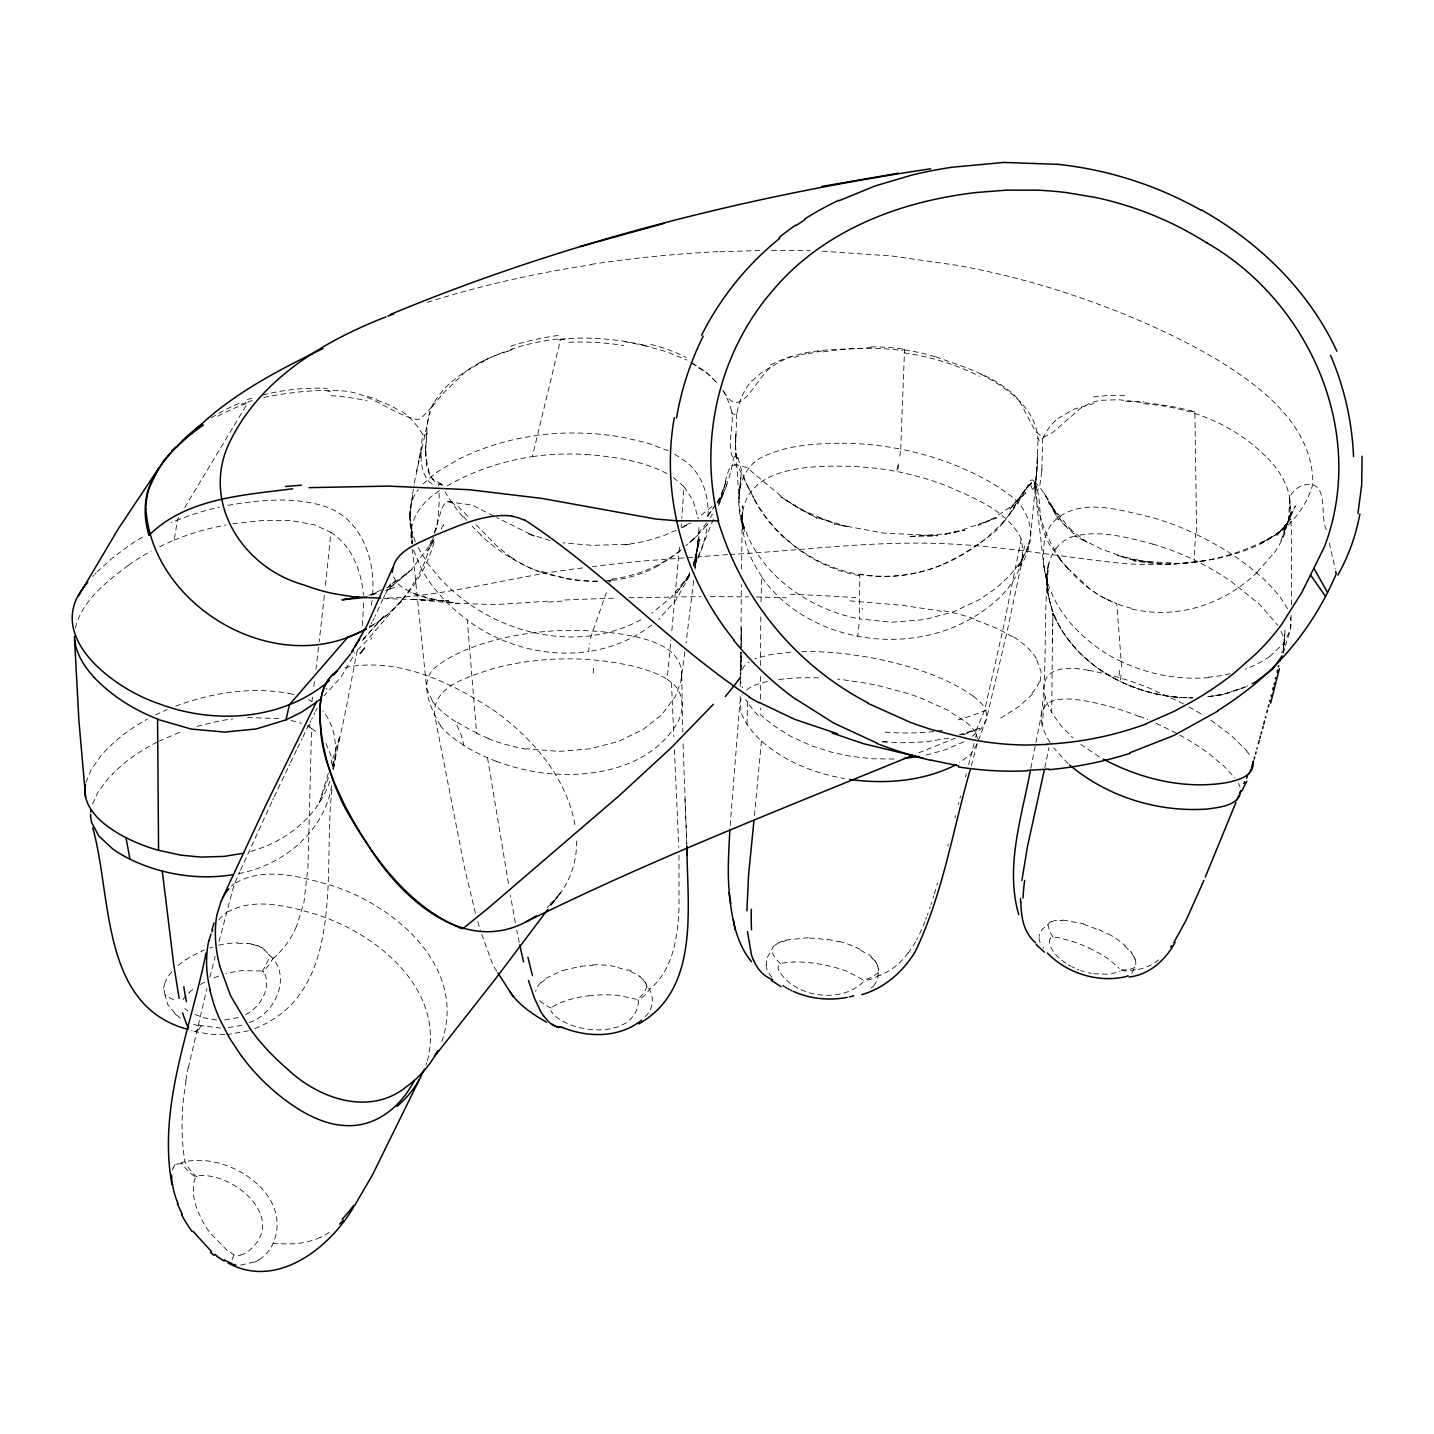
<?xml version="1.0" encoding="UTF-8"?>
<svg xmlns="http://www.w3.org/2000/svg" width="1434" height="1434" viewBox="0 0 1434 1434"><rect width="100%" height="100%" fill="white"/><g stroke="black" fill="none" stroke-linecap="round" stroke-linejoin="round"><path stroke-width="0.75" stroke-dasharray="5 3.75" d="M415.268 541.729L410.303 525.633L409.909 509.052A57.36 47.25 0.4 0 1 414.39 495.752A67.792 55.854 0.4 0 1 418.298 489.639M740.912 648.078L741.324 584.463M760.468 665.537L760.827 614.971M1038.019 440.525L1036.531 474.672M735.588 445.311L739.621 508.747L744.963 531.709C733.527 505.933 736.251 466.624 766.419 455.17C790.152 444.827 816.591 443.464 842.134 443.231M1036.907 470.657L1030.526 536.621L1026.69 550.656L1019.449 563.652L1009.751 575.643L995.967 588.281L979.96 599.34L953.592 611.834L923.819 619.703L891.876 622.231L859.396 618.914L859.755 574.496C825.859 568.868 794.364 550.602 772.03 524.593C757.815 508.461 748.96 488.743 739.568 469.653C726.267 450.527 724.887 497.257 718.972 502.922M740.93 652.47L741.002 670.09L741.109 652.219M735.606 444.934L736.807 412.454A2.492 2.384 4.3 0 1 731.949 412.598C733.921 426.131 726.231 447.283 733.419 458.396M741.002 670.09L741.127 653.008M741.199 644.475L741.324 627.393L741.145 647.935M425.54 450.85L426.974 433.086A66.789 61.77 42.5 0 1 434.52 401.43M420.933 451.979L422.528 433.928L418.387 427.798A68.258 62.02 45.3 0 0 405.32 413.978L400.014 410.178M741.593 569.155L742.328 505.826L742.866 529.773L740.464 513.748C752.563 569.746 805.101 608.554 859.396 618.914M1052.431 634.079L1053.022 613.394L1052.95 616.584M1052.986 614.72L1053.022 613.394M761.078 601.85C761.293 593.461 761.346 585.072 761.508 576.683C765.272 582.204 769.502 587.402 774.127 592.242C790.457 609.36 811.214 621.908 833.477 629.687C871.352 642.916 913.978 642.737 951.441 628.146C986.52 614.075 1032.337 579.497 1020.685 537.607C1005.987 510.056 974.331 498.136 947.247 486.162A219.527 161.684 8 0 0 897.648 471.678A221.499 163.118 8 0 0 845.845 466.247C807.521 465.512 742.812 467.376 742.256 519.216M1052.233 642.773L1052.395 635.172M307.342 725.945A64.064 48.254 -2.4 0 1 309.654 727.092L311.59 728.4L307.969 867.14L303.936 902.506L296.551 926.633M708.038 516.383C708.755 499.534 704.614 481.824 693.411 468.828A63.688 52.466 0.4 0 0 686.976 462.429L673.998 453.628M1291.192 615.347L1290.224 630.261L1283.143 652.936L1285.007 630.422L1284.272 642.217A45.816 34.972 10.9 0 1 1283.681 650.982M1291.46 604.825L1291.478 532.086L1289.542 497.401C1286.979 482.308 1278.106 469.187 1267.781 458.235M735.732 437.997L735.606 442.676L735.839 434.448L735.785 436.169M447.211 485.893C473.381 470.872 502.509 461.067 532.337 456.639L560.515 339.697L568.438 338.98M1052.932 617.678L1052.861 619.846M735.732 437.531L735.767 436.617M1052.556 629.705L1051.696 712.608L1060.891 725.604L1072.901 737.865M1052.664 626.407L1052.735 624.202M1121.621 667.007L1116.763 603.804L1105.291 598.57M1326.325 529.684C1319.656 517.047 1329.175 482.469 1307.288 484.477C1299.545 485.086 1292.805 490.518 1289.542 497.401L1288.772 519.072L1284.595 532.695M426.561 464.67L425.665 446.404L425.575 448.717M741.037 652.219L740.105 677.995L741.468 686.402M902.685 349.627L904.531 349.896L900.713 449.165A231.896 170.771 8 0 1 957.948 466.337C975.12 473.578 992.005 481.914 1006.919 493.188C1032.641 509.841 1037.481 539.22 1020.703 565.677L1025.202 543.11M1121.675 661.773C1076.02 640.568 1035.205 592.565 1044.777 539.614A74.425 56.804 10.9 0 1 1051.696 523.661C1077.418 495.447 1120.563 510.379 1152.524 517.584A232.433 177.44 10.9 0 1 1195.598 533.914L1194.146 559.959A228.526 174.446 10.9 0 1 1231.304 581.612L1259.751 604.485L1277.748 625.314M740.105 696.44L741.002 711.945A129.203 63.15 9.4 0 0 747.024 724.278A152.094 74.353 9.4 0 0 761.436 740.912C784.362 761.562 814.189 773.213 844.268 778.554M331.971 789.417C322.327 869.524 348.426 995.519 250.681 1030.132M488.277 738.331L476.608 733.383L467.305 620.133C501.703 645.623 546.193 657.847 588.693 651.466L589.517 643.543M878.522 971.015L878.54 970.495A20.936 15.989 9.6 0 0 878.45 969.456L878.45 968.703M163.799 988.241L163.852 987.668A23.804 21.223 38.9 0 1 164.982 982.828L165.035 982.666M372.571 594.787C375.636 559.744 361.207 518.122 324.926 506.435C294.597 496.666 261.92 499.731 230.999 504.786A245.626 201.369 2.3 0 0 225.963 505.736M496.289 761.221A149.118 77.615 -2.5 0 0 535.904 771.958C585.395 779.702 647.057 770.721 676.077 725.03C684.645 712.053 684.681 692.461 671.453 682.548A68.133 35.456 -2.5 0 0 670.198 681.526L667.151 679.393L670.915 639.851M673.406 477.54L684.054 486.7L681.759 518.445M1041.855 469.51L1042.661 438.481A2.527 2.384 -41.1 0 1 1037.84 438.23M1281.046 631.283L1283.072 636.409A44.06 33.627 10.9 0 1 1284.272 642.217L1283.143 652.936M730.175 825.661L739.854 702.535L742.256 694.952M1037.087 468.506L1037.786 454.811L1035.617 481.286M681.132 526.654L681.347 523.912M679.501 547.214L671.632 632.878M1041.676 471.661L1039.955 484.728L1037.66 490.249M859.038 624.166L857.747 636.23M412.096 543.594L411.45 524.719L412.651 543.432L409.425 517.351L413.942 484.961M409.425 517.351L412.938 493.78M425.647 447.014L426.902 433.552M761.454 740.912L754.212 818.061M232.72 523.769L264.304 520.327L291.192 520.578L314.189 524.772L330.931 532.319L325.267 587.331M333.262 766.294L333.853 760.396L332.957 768.66M1121.065 674.948L1120.295 681.365C1142.127 691.887 1166.272 697.766 1190.525 697.802M309.547 727.181L309.834 724.403M324.389 595.451L319.173 641.751M694.916 569.173L698.286 537.445L695.078 568.115M695.114 567.362L698.734 540.116L698.878 524.002M1036.477 475.066L1035.814 480.103L1036.674 473.184L1035.151 483.688M318.527 647.236L315.928 669.212M314.422 681.634L313.58 688.553M693.644 580.519L685.99 643.382M312.02 701.118L312.504 697.193M372.051 600.452L370.814 608.894M899.817 456.137L900.606 449.147A231.501 170.485 8 0 0 842.134 443.214M1131.802 973.274L1134.796 967.412A17.459 13.318 25.5 0 0 1135.244 966.301L1135.405 965.924M684.843 651.878L680.881 681.813L675.378 696.458L661.558 714.885L643.059 729.53L618.341 741.468L589.804 748.889L558.776 751.38L526.852 748.727M1030.885 768.23L1041.335 714.849C1044.239 695.221 1069.603 698.412 1083.925 700.688A134.724 66.627 18.7 0 1 1139.008 716.462M1134.778 967.556L1134.796 967.484A23.661 21.008 -29.3 0 1 1120.241 969.707M426.92 433.444L426.974 433.086A2.509 2.312 44.3 0 1 422.564 433.91M746.989 724.278L747.634 699.2M898.777 463.917L897.63 471.714M362.372 625.493L363.806 600.738M1041.335 714.849C1047.824 664.802 1042.876 613.824 1048.846 563.741A72.292 55.191 10.9 0 1 1055.8 548.559M186.008 1080.537L183.534 1098.301A133.882 47.878 83 0 0 182.208 1115.204M331.666 785.617C324.317 831.559 282.874 865.58 238.492 873.611M1035.581 481.483L1033.681 488.295L1035.079 484.011M1021.259 539.023L1003.782 625.511L984.728 709.866L975.425 732.416L977.54 738.546M357.281 650.355C349.304 690.148 343.067 730.569 331.415 769.431M333.244 769.843C337.546 750.036 336.488 727.056 322.811 710.959M414.265 483.025L430.075 411.683M1048.846 563.741L1047.304 571.879L1047.716 569.71L1047.412 591.131L1052.377 611.655L1047.412 591.131L1046.372 574.192L1048.236 591.077L1043.809 565.516L1034.29 482.254A2.492 2.348 -40.4 0 0 1029.612 481.555C1001.093 544.741 928.874 586.56 859.755 574.496M333.495 768.373L339.93 735.678L331.559 762.888M188.284 1068.043L206.908 988.582M590.36 638.56L607.102 590.306M1022.926 556.93L1007.026 632.018L986.287 719.689L981.448 728.382L971.607 737.022M416.469 471.499L418.836 460.009M419.033 458.611L421.435 446.996M1044.777 767.782L1048.989 747.598M75.231 628.128C82.24 600.254 106.636 581.559 128.558 565.175M1284.272 642.217L1281.817 652.721M219.026 941.475L233.993 885.208L239.765 871.872M1050.082 742.561A129.849 64.243 18.7 0 1 1042.07 724.582L1045.135 696.852M1040.098 681.616L1041.084 671.632L1036.352 658.941M954.99 817.774L955.546 815.587M209.83 977.253L215.172 956.424M958.306 804.689L958.862 802.52M959.991 798.164L960.547 795.978M975.658 737.452L976.429 734.405M974.098 743.511L968.613 764.716M965.476 776.852L966.265 773.822M947.731 846.132L948.304 843.963M434.61 533.233L441.439 509.5L444.146 504.23L447.623 501.721L471.911 504.965L494.784 516.616M971.266 765.81L977.343 743.171L986.359 719.348L986.682 713.899L984.961 708.593M427.422 1060.622C446.082 988.098 374.041 931.132 311.77 913.064C285.079 905.463 253.513 897.72 227.701 911.988M693.5 565.247L699.882 539.202L693.5 565.247L694.325 562.648M977.181 743.816L971.069 753.908L959.346 762.852M694.701 561.339L698.286 544.131L693.178 564.476M85.968 782.265L91.131 769.735L100.685 756.13A153.115 115.365 -2.4 0 1 107.317 748.889A178.551 134.509 -2.4 0 1 144.332 720.854L147.451 719.115M936.94 885.19L937.567 883.021M935.649 889.492L934.341 893.794M433.552 536.854L424.016 563.867L414.623 582.921M328.332 773.338L319.316 802.628L328.386 777.73M933.014 898.096L933.677 895.945M930.989 904.531L931.67 902.38M929.573 908.798L930.29 906.664M426.023 1064.978L426.758 1062.809M609.719 582.652L610.579 580.089L613.143 579.82M718.47 503.943L726.59 480.193L718.828 500.448L706.711 517.262L715.602 504.84M778.357 965.494L778.142 968.093A33.376 16.867 8.8 0 0 778.716 970.298C794.311 997.652 841.364 1004.176 863.358 981.788A10.845 5.485 8.8 0 0 863.429 981.394M92.493 803.99L98.121 792.07L106.224 780.956A149.817 112.856 -2.4 0 1 112.605 773.984M927.368 915.161L928.121 913.046M431.365 540.636L427.655 550.871L434.52 539.668M434.323 532.462L436.545 526.332M329.928 781.225C317.756 816.788 285.151 842.439 249.426 851.76M441.797 1041.55C468.201 965.62 391.141 901.717 325.034 883.595C296.3 875.672 261.597 866.853 234.441 883.81M925.826 919.355L926.597 917.258M718.649 505.718L727.612 482.756M925.02 921.453L918.764 935.828M713.433 519.144L694.934 564.781M173.245 1167.617L172.636 1169.302A47.43 25.794 48.3 0 0 172.349 1170.001M689.7 572.614L686.223 580.752L689.879 574.048L676.687 592.923L689.879 574.048M234.154 1254.768L231.914 1259.984M689.7 575.536L676.095 599.914L658.654 619.291M240.5 870.223L271.976 801.606M382.986 598.982L374.937 616.423M272.747 799.975L273.5 798.344M274.27 796.73L288.109 767.566M288.897 765.953L289.668 764.322M383.595 597.655L384.85 595.074M290.439 762.709L293.558 756.256M294.328 754.643L296.659 749.803M352.692 657.435L341.005 677.135L324.12 695.795M297.447 748.189L300.566 741.754M301.355 740.141L302.144 738.528M302.933 736.933L309.224 724.062M310.013 722.467L310.802 720.854M311.59 719.259L312.379 717.645M313.974 714.455L314.763 712.841M315.552 711.246L317.147 708.038M374.184 617.929L372.661 620.94M326.468 689.342L327.024 688.23M693.948 566.43L697.39 559.618A179.483 147.899 0.4 0 0 702.499 546.426A166.81 137.449 0.3 0 0 707.392 524.665M259.464 1259.697A74.944 55.101 25.4 0 0 272.102 1245.519C296.39 1194.97 226.913 1149.566 181.365 1162.616A31.996 21.582 41.3 0 0 195.669 1177.009M385.477 593.837L388.04 589.284M916.72 939.79L917.76 937.818M371.083 623.951L371.872 622.446M369.434 626.927L370.259 625.439M1050.154 938.499L1049.67 939.646A25.776 12.888 18.2 0 0 1049.473 941.654C1050.764 951.728 1059.421 959.095 1067.47 964.275M195.203 1177.708L193.357 1184.627L193.429 1194.074A91.615 66.735 23.5 0 0 198.035 1211.515L202.104 1220.262A103.194 75.177 23.5 0 0 210.404 1233.312L226.626 1249.892A32.785 23.876 23.5 0 0 227.576 1250.627L233.957 1254.678M915.645 941.762L908.367 952.983M178.641 517.674L177.117 520.201A245.053 200.903 2.3 0 0 171.005 522.729M184.717 507.528L248.476 401.681L252.725 400.355M441.367 528.465L443.662 524.736L441.242 528.447M434.735 401.574C445.938 383.003 464.759 370.85 483.778 361.386M1060.389 559.834L1048.666 543.163A75.213 70.678 -41.7 0 1 1044.275 533.036C1037.463 516.706 1042.267 496.791 1034.165 481.466C1019.735 490.213 1015.2 510.468 1003.083 522.496M1008.909 514.914L1023.786 491.826L1032.068 481.985L1023.607 492.095M434.018 539.578L411.271 569.782L389.223 588.424L411.934 569.406L389.51 586.345M689.27 574.819L670.753 597.835L651.628 613.34M182.817 999.695L184.681 997.275A29.522 22.191 -1.8 0 1 185.273 996.576L189.521 992.4M718.828 500.448L721.965 495.949L717.699 500.52M716.875 503.065L721.965 495.949M547.304 907.417C567.237 890.46 578.117 863.967 576.36 837.904M1050.297 938.302L1050.459 938.087A9.984 5.001 18.2 0 1 1050.71 937.818M1272.137 555.119L1257.259 572.076M550.907 905.356L554.259 900.946M551.158 904.962L560.766 892.647L547.86 906.611M432.082 406.7L421.022 418.477A10.934 10.092 47.5 0 1 417.025 419.517C390.747 413.673 369.506 391.876 341.453 390.873C315.175 389.313 288.646 392.378 262.888 397.63M560.766 892.647L559.368 894.422M554.725 900.355L558.919 895.013M706.299 525.884L693.662 539.417M1023.786 491.826L1008.837 510.235L1025.955 492.669L1010.809 506.668L994.927 517.531L978.185 525.256L996.648 517.889L962.124 529.971L943.285 534.506L964.903 530.168L943.285 534.506M199.774 1027.784L201.531 1025.686L220.621 1028.106M171.704 971.876L168.531 976.016A38.593 34.541 29.7 0 0 166.72 978.938L165.788 980.892A24.575 21.904 38.7 0 0 165 982.649M401.377 600.434L365.527 642.038L354.413 653.026M362.461 640.514L384.904 615.114L362.587 639.815M392.127 583.853L394.977 580.716L402.345 587.761L416.183 594.501L435.344 599.986L455.008 603.176L494.766 604.646L547.716 601.169M645.103 1016.581C653.994 1008.873 654.621 994.676 647.29 986.359M442.981 393.49L464.867 372.356A120.187 110.723 28.3 0 1 478.92 363.232M92.726 576.468L93.766 575.357M696.35 536.37L694.289 538.575M752.061 381.014L761.024 373.037L771.689 366.405M1032.534 694.235L1018.319 706.962L999.552 718.775M712.017 506.596L697.605 517.907M540.69 982.613L539.327 984.1A23.159 18.803 14.7 0 0 536.119 989.783L535.975 990.302A20.668 16.796 14.6 0 0 535.724 991.306M94.823 574.227L95.881 573.134M175.217 1164.587L174.59 1165.286A27.587 14.824 49.2 0 0 173.908 1166.111M423.084 483.957L437.029 472.001L458.844 459.113A219.868 181.15 0.4 0 1 482.631 448.842A218.721 180.218 0.4 0 1 537.23 435.47M96.956 572.023L111.924 558.435L128.397 546.049A245.053 200.903 2.3 0 1 144.691 535.814M774.181 945.562A17.889 14.483 18.1 0 0 771.384 950.796L766.993 957.822L766.258 964.759M873.593 985.839L877.644 979.888L878.343 972.485A24.288 18.176 22.7 0 0 878.343 971.069M274.037 957.536L272.818 958.611A29.128 14.358 -62.2 0 1 262.96 971.66M873.055 986.341L871.245 987.811M991.109 534.739L978.293 544.562M178.121 965.369L185.273 959.83M1057.916 418.477L1074.496 408.941L1093.712 403.653M651.771 625.027C633.523 639.17 611.476 648.043 588.693 651.466M738.187 458.396L736.592 457.661L735.624 452.427C736.915 462.34 735.517 449.344 735.821 453.341M552.52 1006.919L555.693 1004.965A25.633 13.569 -3.4 0 1 556.643 1004.463L561.698 1002.205A56.446 29.881 -3.4 0 1 567.882 1000.036L574.425 998.261A72.112 38.162 -3.4 0 1 588.729 995.823M1269.628 656.539L1283.269 643.866L1290.224 630.261A48.523 37.033 10.9 0 0 1290.475 617.301M439.449 490.786C421.793 501.577 407.041 521.438 411.881 543.163M545.816 978.311L562.899 970.155M667.814 559.834L658.224 565.552M369.219 627.429L375.977 623.324A144.386 131.086 60.4 0 0 413.996 582.491M688.84 523.482L681.544 527.784L690.865 522.962M478.813 363.089L493.601 356.044L512.261 349.645M245.698 1014.537C260.002 1007.923 271.653 987.775 264.483 973.256A10.432 7.833 -1.8 0 0 263.91 972.539M963.827 741.772L945.49 749.749L926.167 755.109M681.957 527.622L689.198 523.804M157.274 742.041L148.132 746.971A172.439 129.902 -2.4 0 0 112.587 773.966M778.913 942.712L778.77 942.801A23.786 19.269 18.3 0 0 774.898 945.436M158.851 741.27L181.58 731.465M371.908 594.913L377.787 592.045M155.464 714.939L167.115 709.615M1051.714 921.686L1052.126 921.488A18.033 14.716 19 0 1 1057.826 920.216L1059.708 920.019M371.603 595.092L379.132 591.489M386.642 587.868L390.406 586.058L386.499 587.743M254.033 1261.974L240.267 1265.236M1246.773 686.294L1247.867 685.793M249.229 1022.567C275.256 1014.232 292.518 975.729 269.915 955.492A29.791 11.221 -72 0 1 262.207 971.266M1245.662 686.796L1226.805 693.321L1209.041 696.727M368.897 595.325L384.545 588.585M676.274 530.239L662.723 536.011L644.296 541.496L625.188 544.83L629.562 544.257L591.955 545.35L563.042 542.841M201.477 951.118L204.237 950.007M1032.803 489.263L1034.506 487.202L1037.248 487.255L1034.506 485.929L1035.563 487.291L1034.29 482.254M918.656 752.886L955.313 738.116M963.469 734.835L979.763 728.257L959.131 734.817M735.015 456.46L737.327 457.894L736 455.062M241.037 404.352L248.476 401.681M782.623 941.134L780.634 941.923A23.715 19.18 18.2 0 0 778.985 942.801M175.683 706.155C211.497 692.765 251.004 686.545 288.933 693.339M879.884 975.03L878.504 975.55A27.407 23.948 -38.7 0 1 863.358 980.551M218.631 976.07L213.541 978.024A84.785 63.705 -1.8 0 0 211.264 979.046M1071.395 537.087C1098.301 529.092 1126.658 537.284 1152.918 544.131M972.431 731.107L960.941 734.925M507.295 351.473L510.54 350.362M371.281 594.985L377.572 592.941M385.961 590.234L394.332 587.528L385.818 590.181M209.884 947.999L212.806 947.103M427.35 302.377L435.344 299.867A949.864 795.619 4.7 0 1 591.202 264.806M370.904 594.841L377.303 592.851M238.331 1017.602L223.632 1020.13M794.239 357.335L801.57 355.273M248.62 1030.759L226.841 1034.685M345.074 667.563C397.935 656.647 451.136 682.297 494.354 710.708C533.358 738.779 568.043 778.967 575.428 827.884M196.96 726.357L218.255 721.194A173.639 130.817 -2.4 0 1 232.828 718.9M241.754 1025.256L227.558 1027.855M785.868 940.095L809.332 937.567M729.87 554.474C800.495 550.692 870.958 540.761 941.815 543.611C1003.208 545.745 1063.652 557.647 1124.686 563.598C1190.794 568.079 1291.389 559.296 1312.845 484.136C1313.311 426.49 1261.992 387.18 1217.448 359.844C1166.667 329.91 1111.78 307.468 1055.711 289.578A703.09 588.191 4.7 0 0 957.84 265.433L891.428 255.951L819.065 251.004M240.661 1255.055L243.816 1253.961A35.599 25.937 23.5 0 0 247.365 1251.99C289.381 1220.101 234.835 1172.349 198.824 1175.719A11.615 8.461 23.5 0 0 197.516 1176.023M767.333 681.437L757.044 684.376A55.747 27.246 9.4 0 0 745.411 690.973M240.32 1255.144L239.603 1255.288A14.053 10.235 23.5 0 1 238.869 1255.395L238.187 1255.467M808.292 353.642L823.098 350.81M782.265 963.146L786.37 962.537A27.461 13.874 8.8 0 1 787.338 962.429L793.558 962.089M1179.877 563.437L1133.667 560.748C1181.652 569.388 1232.182 559.672 1274.45 535.42L1259.661 543.88L1273.948 535.527L1286.979 525.418L1278.752 533.072L1290.708 518.893L1276.762 535.76L1288.879 520.99L1287.087 523.697L1295.368 505.987L1283.609 531.333L1291.658 511.705L1281.046 540.564C1286.674 527.013 1292.392 512.332 1289.542 497.401M948.824 738.098L925.97 741.862L898.15 742.884L880.548 741.181M582.688 567.936C516.186 575.249 451.513 595.612 384.509 598.211M1207.697 696.601L1222.7 694.648L1244.999 687.28L1222.7 694.648L1207.966 696.763M580.698 966.301L592.654 965.369M778.787 679.465L790.959 678.3A155.374 75.984 9.4 0 1 821.825 678.013M588.729 995.823L598.372 994.999A70.929 37.553 -3.4 0 1 617.821 995.411L636.32 999.229M734.083 464.007L746.863 467.592L787.141 501.237L817.219 518.283L801.481 509.787L780.795 496.738L801.481 509.787L832.831 523.016L817.165 517.405L849.215 527.12L834.014 523.912L883.702 533.107L937.477 535.724L908.475 536.513L946.512 533.807M558.256 339.93L560.515 339.697M1204.47 560.748L1168.423 564.655L1131.569 559.636L1117.534 555.567L1147.379 562.056L1131.569 559.636L1102.119 549.419L1075.285 535.922L1087.492 542.661L1063.203 523.786L1048.666 502.563L1074.227 533.986C1056.051 520.883 1050.71 497.383 1035.007 482.218L1036.872 486.431M1135.352 969.671L1134.169 969.778A23.464 21.797 -5.2 0 1 1120.348 970.119M790.797 652.165L770.918 654.46L755.772 658.529A53.954 26.368 9.4 0 0 754.804 658.905M727.63 554.617L642.952 561.017A1434.269 1418.764 -25.8 0 0 592.439 566.645M564.853 599.986L615.778 598.05M247.58 717.574L281.673 718.703M719.832 251.792L760.809 250.502M894.081 759.034L872.553 758.783L850.505 756.274L831.487 752.187L810.963 745.59L790.313 736.144L772.89 725.138L760.773 714.921L760.683 708.02M927.619 535.94L937.477 535.724M628.97 597.763L700.814 596.634M871.083 347.584C838.657 350.631 802.377 346.526 774.019 365.312C757.475 372.607 741.002 425.306 723.471 390.711M237.632 943.249L247.741 943.697M771.617 250.341L810.461 250.735M710.368 596.598L748.691 596.867M1125.547 401.197L1144.009 401.932M756.274 596.992L786.424 597.763M224.815 1034.631L210.583 1034.308L194.02 1031.422M1192.837 697.874C1135.961 698.215 1076.593 667.921 1053.381 614.308C1076.558 667.706 1135.979 698.322 1192.64 697.784M383.9 598.552L448.609 600.756L410.249 599.215L458.952 603.589L427.87 598.193L410.429 592.117M1062.755 920.001L1083.584 923.765M327.687 391.231L330.465 391.357M447.623 501.721L453.18 501.936M585.986 454.488C614.093 456.729 643.095 460.655 668.208 474.296M849.86 600.864L902.631 605.327L942.496 611.404M273.267 1243.493L280.311 1243.995M881.874 741.862L890.084 742.525M216.677 1020.004L204.453 1017.943L193.357 1013.946M1054.743 937.155L1058.525 937.728A24.288 12.153 18.2 0 1 1059.385 937.89L1071.019 940.955A77.884 38.951 18.2 0 1 1089.051 948.089M904.531 349.896L904.639 349.914A208.988 190.632 -13.2 0 1 935.757 356.887M1093.64 973.704L1109.934 974.313L1119.811 971.248A5.915 2.958 18.2 0 0 1120.133 970.8M624.31 341.597L650.229 346.67M1088.388 670.341C1073.134 667.222 1045.386 664.838 1044.006 686.545A113.752 56.267 18.8 0 0 1045.189 696.852A138.65 68.545 18.8 0 0 1051.857 712.608M827.579 939.378L838.98 941.851M563.921 577.866L547.053 574.174L530.938 568.527M1091.507 973.345L1088.478 972.718M550.136 540.439L527.64 533.645L534.201 536.047L496.684 517.584M251.129 944.199L253.71 944.755M442.783 485.301C432.907 483.401 428.121 473.973 426.597 464.885M617.803 967.609L627.608 970.262M643.543 345.343L666.935 351.886L686.886 360.059M201.531 1025.686L198.878 1024.987M367.516 396.483L377.052 399.244M261.364 971.015L241.844 970.639A79.497 59.744 -1.8 0 0 226.178 973.704M531.1 632.036C502.079 624.955 474.905 610.597 452.606 590.736A208.468 171.757 0.4 0 1 439.646 577.974L428.318 564.207L417.67 546.91M1084.158 971.589L1080.716 970.495M935.775 356.815C963.379 366.996 993.762 375.242 1015.362 396.196A60.156 56.804 -37.9 0 1 1020.327 402.631L1034.954 430.576L1041.711 436.725A6.686 6.292 -42.9 0 0 1044.364 436.886L1052.717 432.53L1081.093 407.812L1090.27 402.954L1099.681 400.337L1118.914 399.728L1156.844 404.137L1177.977 407.525L1194.88 412.096L1196.691 534.416L1195.615 533.896M1190.579 410.698L1194.88 412.096M441.582 484.172L432.978 479.386L429.591 474.439L425.629 456.281M257.421 945.813L254.822 945.024A39.722 37.374 11 0 0 253.693 944.827M976.106 620.187L997.831 628.809L1013.175 637.162M1032.301 489.245L1029.612 481.555M541.478 571.198L546.748 573.026A151.412 147.72 40.8 0 0 598.516 580.985M1037.069 490.267L1034.792 484.853M450.581 501.828L458.593 506.937L469.384 517.692M496.182 761.275L487.524 757.779A196.978 102.513 -2.5 0 1 463.809 745.357L461.515 736.018L455.331 721.481A165.502 86.309 -2.6 0 1 431.867 700.67M1079.013 969.868L1077.328 969.223M1139.205 716.158L1147.774 719.635M630.817 971.481L639.188 975.98M668.262 450.706L646.788 442.801L624.131 437.585A235.821 194.307 0.4 0 0 538.162 435.147M1098.874 929.573L1108.088 934.251M1074.711 968.111L1071.897 966.749M1156.198 723.31L1172.51 731.232A168.244 83.226 18.7 0 1 1195.382 744.354L1198.932 746.684A161.056 79.677 18.7 0 1 1209.131 753.872L1224.242 766.419L1235.015 778.16M1089.051 948.071L1096.526 951.8A72.991 36.513 18.2 0 1 1109.934 960.099L1119.345 968.434M261.275 947.408L262.78 948.232M980.874 374.149C1006.632 387.503 1035.581 407.525 1038.019 438.965M1070.983 966.283L1068.33 964.795M860.705 950.276L868.251 954.936M692.192 362.838L707.141 372.858L718.757 384.688M691.17 362.82L707.661 373.844L718.488 384.276M1099.233 756.776L1080.842 744.461M263.175 948.483L264.34 949.254M311.59 728.4L317.183 732.559M432.172 484.047C423.496 478.311 421.506 467.072 421.004 457.41M330.931 532.319C351.939 545.87 361.458 571.198 363.465 595.218M1211.031 720.28L1231.519 735.678L1246.487 750.609M511.597 557.844L496.594 545.745L475.622 524.378M973.363 696.261C947.444 677.977 916.559 668.083 885.997 660.751A194.558 95.092 9.4 0 0 869.631 657.417L847.566 654.047A167.097 81.684 9.4 0 0 800.387 651.717M640.066 976.644L644.009 980.515M174.966 1013.193L167.886 1004.714L164.91 994.927A29.361 20.219 21.5 0 0 177.135 1000.932M870.797 956.908L872.213 958.181M184.681 1008.478L184.932 1008.711A31.853 23.93 -1.8 0 0 188.141 1011.078M1124.758 945.974L1130.117 951.369M862.659 979.637L848.426 971.929A70.087 35.42 8.8 0 0 831.2 966.48L821.987 964.508A74.909 37.858 8.8 0 0 793.504 961.981M1068.133 763.659L1053.775 747.992M872.912 958.844L874.453 960.493M1067.183 567.649L1090.593 589.446A128.002 119.452 -54.8 0 0 1116.835 603.624M684.054 486.7L693.124 500.627L698.268 518.642M440.489 725.568C430.29 707.858 416.326 678.981 438.768 664.838C450.294 656.127 463.72 650.373 477.253 645.533C521.833 630.476 570.087 627.052 616.602 633.416C641.625 637.001 686.761 645.121 681.168 680.254L681.706 674.034L682.763 732.254M1059.905 558.973L1067.308 568.366A152.255 142.342 -50.6 0 0 1069.961 571.341M1131.677 953.305L1134.204 957.285M875.636 961.999L875.726 962.124A25.149 19.431 -3 0 1 876.371 963.272M638.166 1000.574L638.327 1000.807A13.498 7.134 -3.4 0 1 638.56 1001.255C635.513 1038.79 575.213 1035.043 553.972 1014.914A41.227 21.815 -3.4 0 1 552.735 1013.605L550.835 1010.558M432.279 700.581L426.723 688.661L412.383 549.365M1043.809 948.286L1043.181 947.3M645.157 982.093L645.874 983.294M496.773 971.159L493.135 965.512L480.157 930.092M876.461 963.236L877.805 966.032M755.091 500.735L748.279 487.435M326.056 743.457L330.86 755.377L332.796 768.875M1045.494 495.68L1058.507 519.843L1042.859 490.751M1287.517 608.697L1279.899 596.49L1268.194 583.369A235.57 179.824 10.9 0 0 1196.512 534.685M646.591 984.692L646.304 984.118A27.515 21.707 3.1 0 0 645.784 983.33M1134.921 958.862L1134.814 958.611A28.823 22.048 -2.3 0 0 1134.366 957.231M1135.244 959.758L1135.764 962.25A16.616 12.619 6.8 0 1 1135.728 964.508A15.864 12.081 13.2 0 1 1135.441 965.924M413.619 550.208L421.596 569.262A187.442 154.442 0.4 0 0 467.466 619.99M475.461 913.117L464.58 868.09L434.466 714.186C433.373 684.681 471.159 676.31 493.744 668.334C538.933 656.593 587.08 655.661 632.627 666.093A123.414 64.243 -2.5 0 1 651.43 671.704A87.51 45.547 -2.5 0 1 667.222 679.357M477.809 921.614L479.565 927.977M731.698 411.468L732.003 412.58M1329.246 542.948L1335.251 569.101M519.251 942.532L516.742 930.272M515.326 922.869L510.45 895.372M1043.809 565.516L1046.39 579.874M487.524 757.779L508.783 885.298M735.875 453.933L735.785 452.983M410.429 516.814L410.07 511.777L411.952 538.646M671.453 682.548L673.855 736.664M674.428 749.677L678.802 847.386M684.95 799.15L686.743 843.819M686.832 845.02L682.978 741.127M679.017 855.309L679.035 908.045A372.159 348.175 -0.3 0 1 678.605 915.914A285.85 267.423 -0.3 0 1 677.69 926.364C675.217 949.541 668.19 974.295 649.351 989.55A23.948 18.606 -64.3 0 1 637.664 1000.072M735.606 448.483L735.624 449.577L735.606 444.164L735.606 448.322M159.658 546.748A234.531 192.264 2.3 0 1 174.249 540.116L177.404 520.094A245.626 201.369 2.3 0 1 219.277 507.152M760.594 699.021L760.468 675.862M740.159 686.438L740.267 675.271L743.206 667.527A53.954 26.368 9.4 0 1 748.942 661.988M231.43 886.104A72.596 53.094 21.7 0 1 234.226 883.649M218.775 919.965A67.04 49.025 21.7 0 1 226.375 912.687M185.846 1080.268A333.602 120.026 82.9 0 1 188.141 1067.774M182.333 1115.329A88.872 31.709 83 0 0 184.52 1159.765L184.896 1161.558A32.05 20.148 55.9 0 0 196.261 1176.525M320.14 1237.381A84.624 55.173 21.9 0 1 280.222 1243.672M329.193 1232.487A109.109 71.951 22.7 0 1 320.302 1237.524M196.476 1176.436A5.754 4.194 23.5 0 1 197.103 1176.167M258.962 1259.679A55.98 41.962 29.2 0 1 254.356 1262.368M180.612 1163.35A22.37 9.536 31.7 0 1 181.993 1163.44M176.418 1164.283A20.022 9.93 39.8 0 1 180.325 1163.852M173.55 1167.885A35.079 18.606 52.4 0 1 174.123 1166.505M395.945 580.734A163.942 46.91 4.9 0 1 393.812 576.916M387.574 587.743A66.573 31.225 -88.4 0 1 391.876 582.616M371.836 637.789A136.051 101.832 -66.7 0 1 370.832 639.295M531.01 568.33A109.271 104.843 37 0 1 511.723 557.647M610.669 580.949A182.996 179.967 50.7 0 1 607.998 581.128M597.279 581.451A182.996 179.967 50.7 0 1 563.849 578.35M693.859 538.18A141.984 137.288 25.4 0 1 685.811 545.888M680.11 550.638A141.984 137.288 25.4 0 1 610.472 579.282M610.615 580.286A151.412 147.72 40.8 0 1 606.582 580.627M658.331 565.767A128.486 125.26 39.3 0 1 613.214 580.25M693.518 539.292A206.263 200.079 32.8 0 1 687.549 544.687M681.24 549.939A206.263 200.079 32.8 0 1 667.778 559.762M707.984 523.769A88.191 84.893 14.4 0 1 706.37 525.919M941.206 565.05A147.845 145.139 -30 0 1 859.808 574.192M859.504 575.679A151.162 148.401 -30 0 1 784.201 537.284M977.97 544.131A206.388 202.678 -31.4 0 1 941.17 564.978M1003.28 522.639A104.413 100.774 -33.4 0 1 991.27 534.918M1067.165 567.667A346.168 322.22 -59.9 0 1 1060.353 559.852M1131.408 608.285A137.969 128.899 -61.3 0 1 1116.799 603.75M1257.331 572.166A142.522 133.362 -65.3 0 1 1131.247 608.858M1285.097 532.874A92.547 83.208 -61 0 1 1272.478 555.388M1194.343 413.351A218.273 193.429 -41.3 0 1 1267.656 458.36M871.119 346.885A203.395 184.95 -12.8 0 1 904.782 349.269M903.994 352.872A239.693 214.957 -11.3 0 1 979.512 376.282M650.767 344.447A158.314 147.863 14.8 0 1 686.277 357.46M568.886 342.26A240.213 207.356 14.8 0 1 623.808 345.54M510.701 346.186A270.542 240.571 16.2 0 1 559.511 335.269M560.425 339.195A234.118 207.177 15.9 0 1 643.597 345.128M432.172 406.754A319.764 295.798 32.7 0 1 443.124 393.615M217.878 416.236A249.91 210.511 40.6 0 1 248.942 402.613M247.419 399.638A247.867 207.554 38.6 0 1 251.775 398.186M262.834 394.995A247.867 207.554 38.6 0 1 327.293 388.363M291.03 720.513A64.064 48.254 -2.4 0 1 301.337 723.435M296.336 926.615A78.798 57.898 -31.7 0 1 274.235 957.697M199.774 1028.393A68.886 17.567 -84.7 0 1 191.493 1030.58M189.342 992.292A84.785 63.705 -1.8 0 1 192.873 989.514M200.473 984.459A84.785 63.705 -1.8 0 1 205.636 981.645M263.175 971.84A5.162 3.89 -1.8 0 1 263.641 972.252M165.251 994.766A16.509 14.734 38.7 0 1 164.032 988.259M178.891 1016.796A50.029 39.274 -6.6 0 1 174.697 1013.605M198.484 1025.758A66 50.405 -3.2 0 1 191.439 1023.482M180.433 1018.158A66 50.405 -3.2 0 1 178.909 1017.208M268.534 954.148A21.725 18.266 32.5 0 1 269.52 955.653M263.946 949.756A18.947 17.118 23.1 0 1 268.086 953.718M259.751 946.816A24.665 23.356 11.3 0 1 261.221 947.498M257.493 945.598A30.956 29.72 9.1 0 1 259.697 946.44M247.777 943.339A32.839 30.455 10.7 0 1 251.201 943.841M218.595 945.221A85.251 74.299 9 0 1 237.596 942.783M185.47 960.063A96.347 82.975 8.2 0 1 201.692 951.495M128.594 565.193A234.531 192.264 2.3 0 1 151.197 551.158M174.267 540.116A230.659 189.109 2.3 0 1 226.16 524.934M288.879 693.5A64.62 48.684 -2.4 0 1 294.382 694.683M308.561 699.774A64.62 48.684 -2.4 0 1 312.074 701.62M463.971 745.286A161.128 83.871 -2.5 0 1 440.238 725.622M551.319 1007.994A33.036 22.819 57.1 0 1 537.642 998.638M647.182 986.251A26.099 16.814 -75.6 0 1 637.054 999.659M646.017 984.799A31.172 22.908 17.3 0 1 646.716 986.341M643.776 980.659A26.637 21.582 -5.1 0 1 644.942 982.2M639.116 976.052A31.225 25.812 -12.3 0 1 639.994 976.697M627.931 969.707A36.531 29.074 -8.6 0 1 631.193 970.979M592.636 964.849A77.275 55.227 -2.5 0 1 618.036 967.09M563.132 970.549A75.339 52.628 -2.2 0 1 580.806 966.803M541.138 982.899A39.758 30.813 5 0 1 546.372 978.83M477.11 733.097A193.913 100.595 -2.3 0 1 455.851 721.266M975.55 732.416A65.588 32.068 9.4 0 0 965.602 721.804L947.247 709.938L920.431 697.928A152.112 74.335 9.4 0 0 905.768 692.909L880.153 686.061A180.971 88.478 9.4 0 0 864.361 682.889L843.067 679.752A155.374 75.984 9.4 0 0 837.725 679.178M908.134 952.821A72.005 67.81 38.9 0 1 880.046 975.371M780.508 963.594A30.275 18.714 80.4 0 1 771.438 950.796M878.343 972.503A29.056 22.89 -52.8 0 1 863.089 980.067M766.581 967.269A52.269 27.21 3.8 0 1 766.079 964.741M771.851 977.271A66.914 34.237 7.2 0 1 766.437 968.058M877.59 966.068A20.578 15.828 2.7 0 1 878.361 968.721M874.686 960.368A30.974 24.288 -6.7 0 1 875.851 961.891M872.141 958.235A38.395 29.361 -1.8 0 1 872.822 958.898M868.861 954.452A32.713 24.754 -0.9 0 1 871.388 956.55M839.159 941.439A75.142 51.176 6.9 0 1 861.117 949.9M809.385 938.087A83.656 55.765 7.4 0 1 827.454 939.933M782.928 941.6A36.137 28.178 13.7 0 1 786.137 940.632M973.22 696.297A63.49 31.028 9.4 0 1 985.176 708.575M1158.529 959.866A55.568 49.993 67.4 0 1 1135.387 969.886M1053.076 937.029A28.322 15.075 -88.7 0 1 1047.985 924.822L1042.267 929.142L1039.65 934.018A40.708 20.703 13.5 0 0 1039.256 936.492M1047.842 924.769A12.386 10.128 18.8 0 1 1051.463 921.381M1040.08 942.568A56.374 28.429 16.6 0 1 1038.987 936.581M1134.85 958.88A22.155 16.778 1.6 0 1 1135.19 959.776M1130.53 951.19A30.759 22.639 5.5 0 1 1132.071 953.18M1108.446 933.893A78.691 53.13 13.1 0 1 1125.26 945.723M1083.387 924.267A84.409 55.836 14 0 1 1098.516 930.039M1059.816 920.503A29.684 23.231 16.3 0 1 1062.791 920.503M1048.469 563.67A135.925 103.768 10.9 0 0 1053.416 612.605A137.969 105.309 10.9 0 0 1120.241 681.437M1208.934 677.565A131.211 100.147 10.9 0 1 1121.729 661.701M1042.805 438.535A53.954 50.19 -43.2 0 1 1057.826 418.37M1041.944 469.205A84.678 10.809 -77.7 0 1 1041.783 471.356M1060.353 558.651A149.351 139.779 -47.8 0 1 1035.33 482.165M1036.979 468.846A84.032 10.361 -77.8 0 1 1036.8 470.997M861.995 608.428A209.203 13.802 -76.1 0 1 862.784 609.396M748.154 487.488A163.297 157.256 -0.7 0 1 738.277 458.271A2.492 2.384 3.8 0 0 733.455 458.306A159.73 153.492 5.9 0 1 718.273 504.051M712.501 514.143A159.73 153.492 5.9 0 1 710.224 517.692M706.603 522.908A159.73 153.492 5.9 0 1 695.938 536.029M737.076 412.49A69.8 66.986 -0.2 0 1 751.703 380.727M331.057 395.73A193.966 159.497 35 0 1 367.176 400.911M376.855 400.211A90.091 79.211 42.7 0 1 399.638 410.841M439.055 493.206A173.227 160.052 43.2 0 1 435.99 529.988M434.143 542.285A169.839 156.145 45.8 0 1 401.574 600.613M401.753 600.792A163.243 148.455 56 0 1 368.699 627.429M722.772 390.353A81.971 78.583 7.9 0 1 731.627 411.486M640.747 619.829A127.68 105.184 0.4 0 1 591.005 635.728M591.023 635.836A136.875 112.784 0.4 0 1 531.172 631.874M425.701 456.406A58.651 12.314 76.2 0 1 425.611 451.011M438.392 485.839A2.509 2.312 42.8 0 1 442.873 485.248M421.058 457.518A58.579 12.565 76.2 0 1 420.987 452.122M593.192 673.227A266.294 21.492 86.1 0 1 593.604 665.985M532.337 456.586A216.086 178.049 0.4 0 1 585.986 454.524M526.529 749.175A141.41 73.618 -2.4 0 1 487.99 738.51M897.684 465.405A126.999 5.27 -79.1 0 1 896.501 473.435M758.12 715.387A161.074 80.609 7.5 0 1 745.68 699.326M1119.56 670.431A239.46 48.989 -65.2 0 1 1118.771 678.623M1152.918 544.131A220.961 168.674 10.9 0 1 1194.146 559.959M1269.646 656.557A122.661 93.622 10.9 0 1 1245.232 669.14M1230.175 673.711A122.661 93.622 10.9 0 1 1208.808 677.117M1042.142 724.582A98.247 48.595 18.7 0 1 1041.299 714.831M548.433 602.101A179.178 29.218 -3.3 0 1 565.032 600.954M790.313 594.268A457.697 95.881 -0.9 0 1 855.847 597.655M943.787 610.759A252.653 86.829 -5.5 0 1 977.343 619.739M1013.874 637.019A297.591 95.666 -3.3 0 1 1025.83 646.089A309.762 98.946 -2.9 0 1 1036.549 658.923M1039.345 681.67A187.818 60.766 -7.4 0 1 1030.956 694.253M986.484 709.973A389.654 193.644 17.9 0 1 958.091 719.868M942.568 730.3A266.437 151.359 28.8 0 1 885.101 732.165M591.095 264.376A1094.895 917.348 4.8 0 1 719.814 251.559M761.812 576.576A162.813 119.918 8 0 1 742.167 520.381M1105.22 598.713A146.949 137.216 -58.9 0 1 1070.212 571.108M1093.479 396.949A185.649 167.473 -40 0 1 1126.425 395.587M1143.633 403.761A233.258 201.782 -33.6 0 1 1189.987 411.988M783.878 537.607A159.73 155.033 -13.1 0 1 754.822 500.878M770.775 364.792A129.042 121.8 -7.5 0 1 793.719 355.704M801.445 354.807A190.113 173.873 -10.2 0 1 808.184 353.176M823.277 351.922A243.475 215.19 -10.4 0 1 902.506 350.523M211.3 417.814A248.118 210.637 47.2 0 1 240.267 402.864M541.048 572.399A175.253 170.682 40 0 1 480.874 535.348M481.179 535.025A188.356 180.236 38.4 0 1 472.073 526.099M466.695 520.237A188.356 180.236 38.4 0 1 463.576 516.616M462.806 516.76A180.29 171.076 39.1 0 1 445.096 492.005M483.473 360.902A227.343 205.044 19.5 0 1 507.027 350.9M510.163 349.591A221.302 198.053 17.5 0 1 558.059 338.98M742.561 687.836A140.102 68.384 9.9 0 1 742.041 686.42M1056.069 548.702A42.662 32.57 10.9 0 1 1071.288 536.925M1246.289 750.609A56.356 27.873 18.7 0 1 1251.075 757.51M1183.462 703.933A183.247 90.665 18.7 0 0 1179.268 701.764L1148.688 687.872A164.229 81.254 18.7 0 0 1107.066 674.303M1188.965 706.89A183.247 90.665 18.7 0 1 1203.52 715.405M1088.388 670.323A126.013 62.361 18.7 0 1 1107.066 674.338M1238.367 783.43A54.635 27.031 18.7 0 1 1239.872 786.674M411.558 531.656L411.397 538.252L411.737 527.515L411.558 531.656M739.657 489.388L738.94 499.032L741.217 473.829L739.657 489.388M1028.411 546.067L1017.764 568.133L1028.411 546.067"/><path stroke-width="1.5" d="M1020.506 901.914L1020.524 898.383M392.271 572.399C393.669 551.086 418.065 543.576 434.305 535.527C458.97 525.812 484.764 513.031 512.01 515.989M145.892 508.819C151.914 600.667 261.167 670.019 347.548 637.485A171.04 155.141 66.4 0 0 365.76 629.329M746.881 910.751L748.62 874.381L753.997 820.23M171.65 1175.055L171.739 1182.19M729.852 830.053C728.651 854.503 726.662 879.365 730.802 903.635M90.736 812.289L90.987 810.192M1021.868 880.584L1027.425 846.741L1044.239 770.309M243.905 853.158L224.08 856.403L200.993 857.084L181.007 855.184L158.565 850.308L157.561 719.33L191.224 729.064L224.636 732.093L256.22 728.956L285.958 719.886L289.489 704.668L347.548 637.485M674.303 417.67C660.321 495.823 684.09 578.35 733.796 639.707M85.484 784.416C81.756 801.982 94.967 817.29 108.231 826.809A132.645 99.95 -2.4 0 0 125.959 837.635A160.393 120.85 -2.4 0 0 158.565 850.326M1357.926 513.515L1361.673 485.068L1362.085 456.245M1030.437 770.291C1021.635 817.47 1004.947 866.763 1018.714 914.587M1279.737 661.397L1279.988 660.321M1278.411 666.828L1278.68 665.734M1277.102 672.241L1277.622 670.072M206.012 953.18C190.794 1029.2 157.417 1106.17 172.026 1184.842M1275.489 678.748L1275.758 677.673M1274.127 684.179L1274.396 683.086M1279.361 668.782L1270.614 703.162M1272.765 689.593L1273.32 687.424M1253.531 760.916L1251.506 767.566M1271.116 696.099L1271.384 695.006M1269.717 701.513L1269.986 700.419M970.173 769.933C952.624 830.68 942.855 894.422 915.179 951.728C902.882 971.929 884.653 988.026 861.816 994.64M1268.301 706.926L1268.875 704.757M1266.885 712.339L1267.459 710.171M209.041 940.525L211.031 933.964M1265.451 717.753L1265.738 716.659M1263.713 724.242L1264.591 720.997M1262.547 728.562L1263.139 726.393M1261.669 731.806L1261.078 733.975M1259.894 738.295L1260.486 736.126M1258.389 743.708L1259.285 740.464M1256.919 748.942L1257.206 747.939M1255.521 753.926L1256.076 751.936M1254.105 758.909L1254.678 756.919M211.999 929.555L214.06 922.94M148.813 488.725L158.242 468.936L172.008 451.047M392.575 568.025L366.835 625.78L354.61 647.11M1239.783 793.02L1240.715 790.708M1236.915 799.993L1238.833 795.35M1235.965 802.305L1205.295 877.088M221.248 900.785L217.054 914.318A156.396 114.361 21.7 0 0 215.96 921.399L215.727 923.783A200.151 146.358 21.7 0 0 219.707 965.674M1203.897 880.476L1185.972 920.538L1173.729 942.658M424.41 1069.262L372.446 1174.948L354.449 1205.869M211.856 931.831L212.77 929.734M1250.072 771.008L1250.824 769.269M230.82 1262.512L230.3 1263.659L235.893 1265.003M1282.068 655.858L1272.872 668.979L1256.399 681.383M1207.159 243.045C1304.187 298.828 1361.493 419.624 1330.322 529.038A188.105 184.592 -87.9 0 1 1324.209 547.232L1302.036 592.081L1281.709 624.364A243.188 238.653 -87.9 0 1 1266.545 642.898A251.721 247.024 -87.9 0 1 1256.274 653.581L1233.832 673.371A347.153 340.683 -87.9 0 1 1191.851 701.746L1173.944 711.425L1146.107 723.668M222.252 898.634L266.796 803.148L316.878 701.065M1335.717 571.449L1336.201 573.905C1317.882 617.247 1289.274 656.252 1252.599 685.864A380.333 372.464 42.3 0 1 1217.556 710.78M1248.369 774.611L1249.247 772.801M1241.683 791.335L1246.791 781.225M333.728 674.93L350.434 654.119M1246.54 778.25L1247.472 776.421M437.764 1050.602L434.466 1056.517A179.214 131.05 21.7 0 1 414.354 1080.411C400.731 1107.138 374.866 1128.468 343.102 1125.403A53.094 38.826 21.7 0 1 334.05 1124.184C314.817 1120.079 297.627 1109.593 282.211 1097.727A190.668 139.421 21.7 0 1 241.647 1056.123M1243.78 783.556L1244.694 781.817M87.779 582.24C40.044 634.24 113.161 688.428 158.672 703.628C214.24 724.779 283.143 720.531 329.462 680.558M78.619 595.809L118.502 528.483L158.242 468.936M351.85 651.323L359.719 639.134M1175.145 942.353C1165.734 959.722 1149.297 974.905 1129.024 977.02M1170.664 947.049L1171.703 945.598M547.967 909.21L496.2 977.934L434.466 1056.517M353.445 1207.356C329.479 1248.243 276.26 1289.811 228.024 1262.924M353.481 650.283L351.438 652.846M713.361 704.291L671.273 747.688L619.38 795.529L487.632 908.636L462.806 928.712L460.206 927.906M343.443 1220.119L339.607 1224.098M171.632 451.316L175.773 447.067M190.847 434.341C227.952 396.411 275.597 371.442 322.883 348.605M641.464 1020.148L640.46 1021.008M337.169 671.166C317.237 684.466 318.886 711.856 321.341 732.846C324.729 759.285 333.244 784.918 345.397 808.597C372.535 856.457 407.758 905.804 459.991 927.834M334.857 672.725C317.022 687.513 319.585 713.54 321.001 734.28A212.107 142.683 32.9 0 0 326.593 761.382L334.14 782.355L343.748 803.291A360.31 242.382 32.9 0 0 366.638 842.654C397.72 894.995 461.909 956.03 526.278 921.739C651.932 859.289 782.892 808.615 912.58 755.359M318.312 700.724L319.495 699.756M317.111 701.674L301.66 712.089L285.958 719.886M639.421 1021.833C616.799 1038.503 585.215 1037.409 560.353 1026.529M149.279 535.061C186.707 498.082 243.69 495.106 292.715 488.779M796.013 225.622L804.94 219.671M536.459 915.788L526.278 921.739M1217.789 711.139L1173.783 735.517L1129.92 752.742M638.722 1023.894C700.455 989.352 687.173 905.929 686.904 847.01M1254.338 682.548L1255.377 681.957M956.209 764.627C923.621 781.333 885.441 784.38 849.591 779.415M1252.223 683.659L1253.28 683.104M838.944 200.796L875.045 185.972L912.167 174.984A461.318 450.885 -76.8 0 1 949.989 167.563M1127.984 975.801L1126.317 976.464M390.317 314.494C562.899 242.74 746.021 196.333 930.72 168.782M385.925 316.896C324.227 340.88 262.028 378.092 231.215 439.091C199.218 499.641 241.432 567.362 303.309 584.749A207.195 204.99 -26 0 0 333.118 593.533L353.015 596.795L380.602 598.247M387.879 316.161L393.723 313.938M1125.815 976.644C1098.193 983.097 1066.914 973.363 1047.376 952.983M664.534 223.274L580.304 246.558M853.678 995.823L849.34 996.935M847.189 997.383C829.157 1000.807 810.013 998.889 793.217 991.36M898.688 173.173L821.933 186.438M919.176 756.453L904.406 758.371M358.5 597.153L342.045 599.806L367.158 597.225M233.061 874.632C209.579 878.558 185.309 877.07 162.293 871.083A150.893 113.68 -2.4 0 1 129.956 859.181L125.977 837.635M950.24 167.419L1003.908 162.418L1057.575 164.354M1048.935 769.018L1027.246 770.434M309.081 487.65L388.56 486.108L469.061 489.693L542.267 498.458L655.463 518.983L676.758 520.811L718.631 520.865C697.82 440.31 719.492 350.255 774.844 288.091C817.219 238.671 879.114 210.189 942.084 197.892A437.549 429.375 -87.9 0 1 976.536 192.479L1006.793 190.13L1037.033 190.166A372.266 365.312 -87.9 0 1 1066.753 192.64L1096.078 197.587A351.33 344.769 -87.9 0 1 1207.123 243.081M1046.695 744.479L1026.296 745.035A313.992 308.131 -87.9 0 1 968.273 738.868L931.329 729.494A411.289 403.617 -87.9 0 1 909.622 722.037L868 703.359M559.493 1027.21L562.684 1027.533M958.629 765.828L930.953 760.11M922.904 758.066L863.447 743.672L832.168 733.061M837.564 733.778L794.651 719.348L759.052 702.355M187.944 1029.397C100.201 1006.22 112.157 896.537 92.744 827.848M876.801 743.027L833.62 723.023L795.225 698.716M524.468 519.789C604.18 571.879 669.911 643.723 749.211 696.673M790.475 990.052L791.837 990.715M546.497 1022.119C532.856 1014.376 518.857 1005.109 510.092 991.862M787.875 988.671L789.148 989.37M1103.266 759.07C1140.944 779.164 1185.344 789.955 1227.898 782.39C1237.775 780.239 1254.266 775.902 1252.957 762.906M224.26 1261.078L223.883 1260.844A25.633 9.823 38.8 0 1 218.954 1257.582L218.793 1257.457M1200.832 209.633C1252.42 238.51 1297.698 280.024 1326.898 331.774A271.689 265.846 -80.3 0 1 1336.846 351.151L1336.846 351.276M781.1 986.7L771.313 980.426M785.384 987.237L786.603 987.954M783.054 985.732L784.201 986.484M216.91 1256.023L214.831 1254.356M1069.567 764.931C1107.389 796.91 1158.529 812.666 1207.786 808.991C1219.312 807.217 1239.263 805.783 1240.733 790.941M211.605 1251.631L192.909 1231.197M1036.19 944.576L1044.472 952.158M93.819 677.009C83.656 665.806 74.783 651.932 74.46 636.355M543.486 1015.792L549.114 1022.227A67.828 32.104 -87.4 0 0 559.493 1027.246M241.486 1056.177L229.368 1037.786L219.617 1018.857A214.975 157.202 21.7 0 1 213.917 1004.445L209.776 989.944M250.412 1029.236L230.48 995.501L219.581 965.674M1310.425 574.783L1325.554 596.436M751.577 961.802C735.427 942.353 731.949 916.971 729.046 892.701M497.849 972.826L513.157 996.648M1314.064 568.581L1327.508 592.439M182.351 1214.49L177.296 1203.718M528.465 980.515L534.29 997.831L540.457 1010.988A86.076 41.03 -86.7 0 0 543.504 1015.738M182.476 1012.888L187.137 1025.543A90.037 22.962 -84 0 0 188.679 1027.909M523.553 961.873L519.753 944.97M179.142 998.458L173.747 964.688L162.293 871.083M733.437 919.732L735.068 929.788M85.628 797.429L78.888 720.46L74.586 639.689M747.437 931.598L751.488 954.865A82.724 55.334 -65.8 0 0 753.406 960.081M686.832 846.06L687.191 854.987M90.629 814.387L90.665 816.466A48.2 36.316 -2.4 0 0 91.704 822.686L98.91 836.112L112.73 848.928A121.962 91.884 -2.4 0 0 129.974 859.163M795.135 698.842A321.682 319.352 -66.9 0 1 733.491 639.94M930.881 760.378A431.742 426.131 87.9 0 1 876.658 743.386M1027.246 770.847A349.054 344.518 -82.9 0 1 958.45 766.921M1130.1 753.334A399.835 393.113 64.3 0 1 1049.007 769.717M1359.898 513.964A190.292 176.024 88.1 0 1 1337.922 575.052M1330.501 355.238A271.743 254.822 -89.1 0 1 1353.553 456.675M1057.575 164.301A388.13 378.97 -83.7 0 1 1200.634 209.991M804.582 219.079A316.538 309.368 -77.7 0 1 838.729 200.294M779.236 237.381A288.557 282.839 -80.9 0 1 795.673 225.12M701.549 335.233A292.07 284.918 -75.3 0 1 779.863 238.187M676.525 418.029A285.097 277.371 -75.3 0 1 703.234 336.094M868.197 702.983A305.729 300.029 -87.9 0 1 718.147 521.026M353.678 1205.42A283.627 189.216 25.3 0 1 342.081 1219.205M419.104 1079.91A170.861 124.955 21.7 0 1 397.003 1106.385M229.673 1262.458A16.921 6.507 38.8 0 1 224.278 1259.823M178.103 1203.771A100.093 60.551 36.7 0 1 172.223 1182.351M192.013 1231.412A112.139 69.065 35.4 0 1 181.491 1214.508M213.989 1255.377A43.271 19.592 38.8 0 1 210.529 1252.438M218.685 1257.726A27.103 10.432 38.7 0 1 216.749 1256.274M414.354 1080.411A154.585 113.053 21.7 0 1 406.521 1086.667C369.416 1116.853 318.007 1098.48 286.997 1068.617A205.904 150.588 21.7 0 1 250.448 1029.236M364.594 648.025A136.051 101.832 -66.7 0 1 360.185 653.528M740.392 677.314A340.145 47.089 -38.4 0 1 725.263 696.548M366.441 628.701A163.243 148.455 56 0 1 347.458 637.27M148.939 535.133A74.765 62.02 61.9 0 1 148.544 488.582M176.257 447.516A249.91 210.511 40.6 0 1 203.395 425.073M145.73 508.783A86.757 72.13 61.2 0 1 151.645 480.874L163.888 460.314L182.817 440.256A248.118 210.637 47.2 0 1 202.409 423.837M186.456 1001.739A253.209 68.599 -82.1 0 1 183.803 986.807M558.615 1027.64A87.026 47.161 -5.2 0 1 551.947 1024.145M772.711 979.637A64.261 42.805 -66.8 0 1 753.531 959.955M751.524 929.841A242.955 166.828 -64 0 1 751.344 909.317M1252.796 761.597A56.356 27.873 18.7 0 1 1253.191 762.942M512.081 516.294A138.847 68.097 71.7 0 1 524.503 520.219M758.819 702.732A297.322 277.533 -6.2 0 1 748.96 697.032M285.456 486.484A1381.659 201.602 13.9 0 1 301.463 485.23M1146.214 723.919A348.82 342.314 -87.9 0 1 1046.677 744.174M221.499 900.875A72.596 53.094 21.7 0 1 228.884 888.757M210.189 989.962A179.375 131.175 21.7 0 1 208.826 940.471M157.722 719.061A172.134 141.106 2.3 0 1 93.748 677.063M532.516 975.568A317.649 159.246 -85 0 1 527.963 957.195M1035.742 942.963A58.489 47.107 -51.2 0 1 1023.733 924.123A92.152 74.389 -49.9 0 1 1020.972 901.825M1023.016 898.007A206.317 169.337 -47.2 0 1 1024.665 880.422"/></g></svg>
